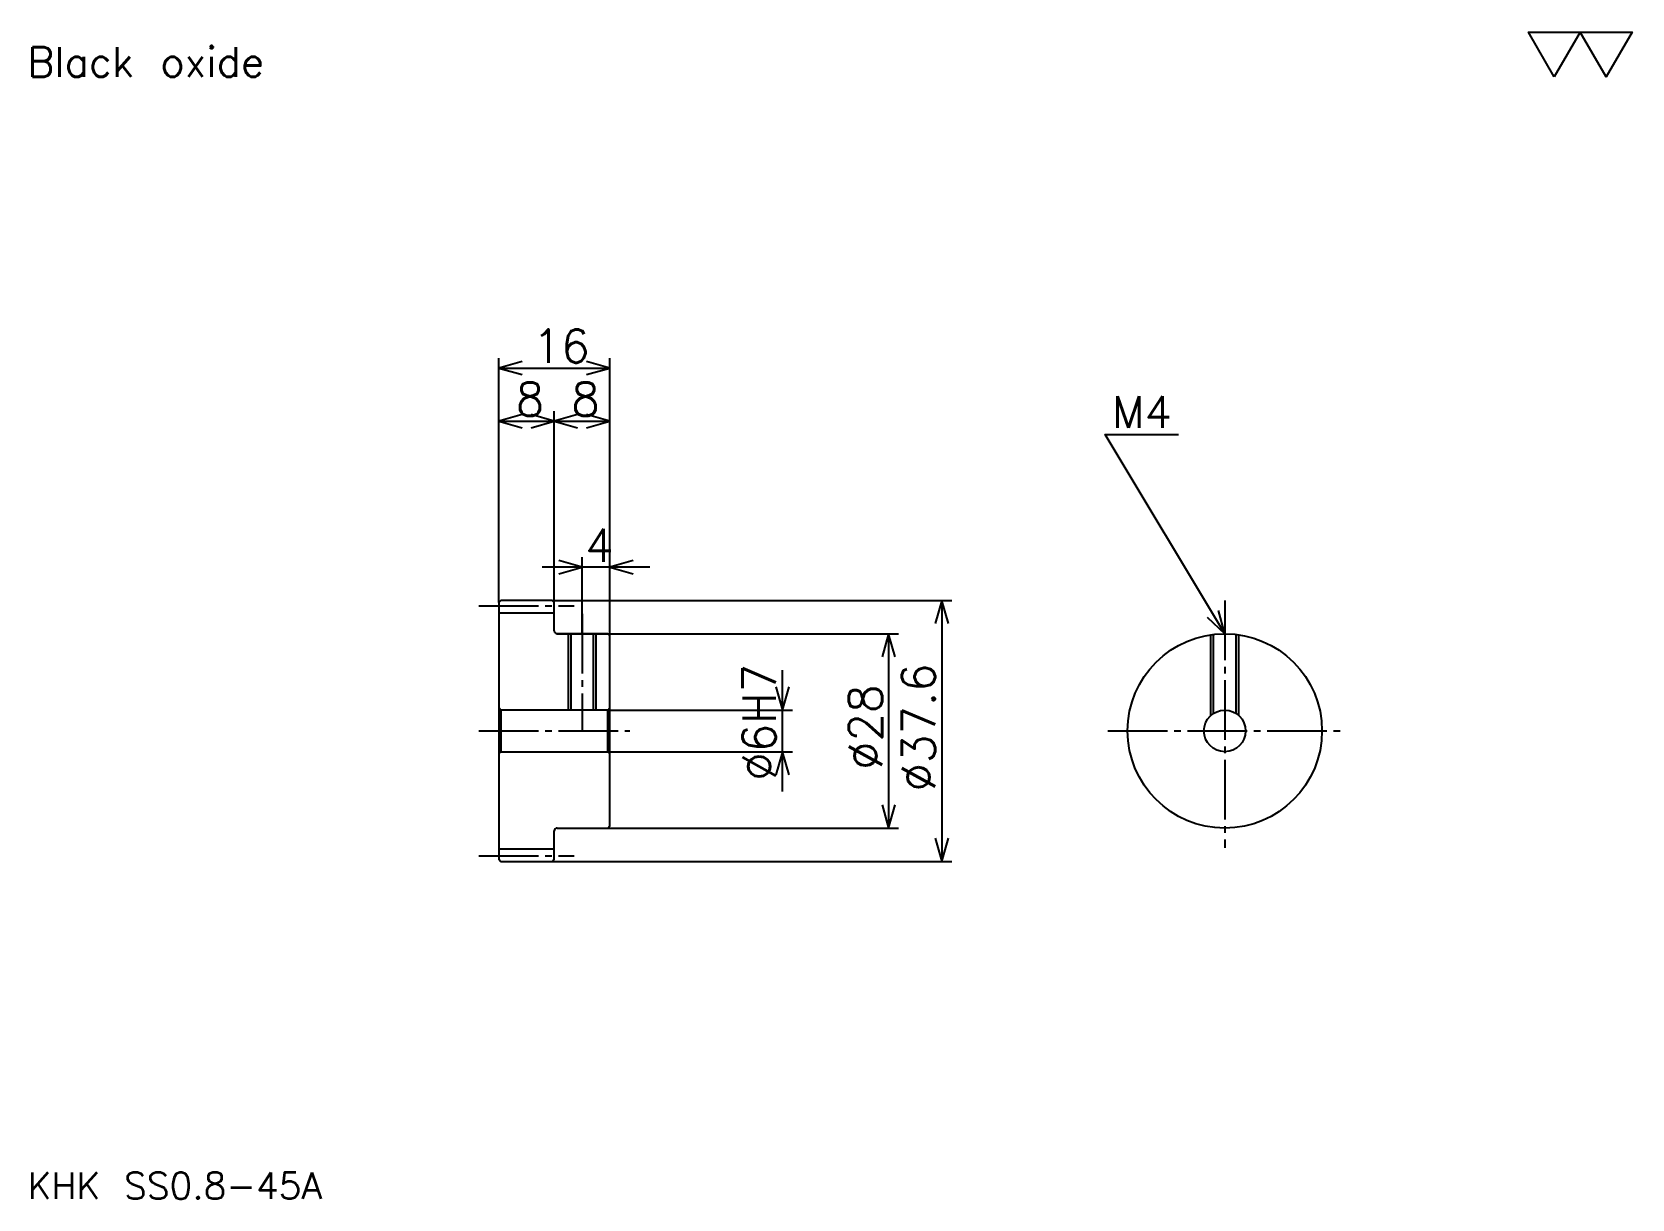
# Model space of a CAD drawing. Extents: x 10 to 241, y 11 to 179.
import ezdxf

# ---------------------------------------------------------------- set-up
doc = ezdxf.new("R2010")
doc.units = 0
doc.linetypes.add('DASHDOT', pattern=[11.478262, 8.608696, -0.956522, 0.956522, -0.956522])
doc.layers.get('0').update_dxf_attribs({"linetype": 'CONTINUOUS'})
doc.layers.add('DASHDOT', color=6, linetype='DASHDOT')
doc.styles.add('KANJI', font='TXT', dxfattribs={"bigfont": 'BIGFONT'})

msp = doc.modelspace()

# ---------------------------------------------------------------- linework, layer by layer
at = {"color": 5}
for p, q in [((77.478264, 96.756531), (77.478264, 131.669571)), ((93.478264, 96.756531), (93.478264, 131.669571)), ((77.478264, 130.234787), (93.478264, 130.234787)), ((77.478264, 122.582611), (85.478264, 122.582611)), ((85.478264, 96.756531), (85.478264, 124.017395)), ((85.478264, 122.582611), (93.478264, 122.582611)), ((99.217392, 101.539139), (83.739136, 101.539139)), ((89.478264, 96.756531), (89.478264, 102.973915)), ((77.478264, 96.456528), (77.478264, 96.756531)), ((85.178261, 96.756531), (93.478264, 96.756531)), ((85.478264, 96.456528), (85.478264, 96.756531)), ((89.478264, 91.956528), (89.478264, 96.756531)), ((93.478264, 96.756531), (142.739136, 96.756531)), ((93.478264, 91.656525), (93.478264, 96.756531)), ((141.304352, 96.756531), (141.304352, 59.156528)), ((85.878265, 91.956528), (93.478264, 91.956528)), ((93.478264, 91.956528), (135.08696, 91.956528)), ((133.652176, 91.956528), (133.652176, 63.956528)), ((118.347832, 69.2174), (118.347832, 86.695656)), ((93.478264, 80.956528), (119.782616, 80.956528)), ((93.478264, 74.956528), (119.782616, 74.956528)), ((85.878265, 63.956528), (93.478264, 63.956528)), ((93.478264, 63.956528), (135.08696, 63.956528)), ((85.178261, 59.156528), (93.478264, 59.156528)), ((93.478264, 59.156528), (142.739136, 59.156528))]:
    msp.add_line(p, q, dxfattribs=at)
at = {"color": 4}
for p, q in [((77.478264, 94.956528), (85.478264, 94.956528)), ((77.778267, 80.956528), (77.778267, 74.956528)), ((93.178261, 80.956528), (93.478264, 81.256531)), ((93.178261, 74.956528), (93.478264, 74.656525)), ((77.478264, 60.956528), (85.478264, 60.956528))]:
    msp.add_line(p, q, dxfattribs=at)
at = {"color": 7}
msp.add_lwpolyline([(229.565216, 172.17392), (225.834778, 178.640015), (240.756516, 178.640015), (237.026093, 172.17392), (233.295654, 178.640015), (229.565216, 172.17392)], dxfattribs=at)
at = {"color": 5}
for points in [[(80.826088, 131.191315), (77.478264, 130.234787), (80.826088, 129.278259)], [(90.13044, 129.278259), (93.478264, 130.234787), (90.13044, 131.191315)], [(80.826088, 123.539131), (77.478264, 122.582611), (80.826088, 121.626091)], [(82.13044, 121.626091), (85.478264, 122.582611), (82.13044, 123.539131)], [(88.826088, 123.539131), (85.478264, 122.582611), (88.826088, 121.626091)], [(90.13044, 121.626091), (93.478264, 122.582611), (90.13044, 123.539131)], [(182.08696, 91.956528), (164.869568, 120.652176), (175.391296, 120.652176)], [(86.13044, 100.582611), (89.478264, 101.539139), (86.13044, 102.495659)], [(96.826088, 102.495659), (93.478264, 101.539139), (96.826088, 100.582611)], [(142.260864, 93.408699), (141.304352, 96.756531), (140.347839, 93.408699)], [(179.544312, 94.335136), (182.08696, 91.956528), (181.184723, 95.319389)], [(134.608704, 88.608704), (133.652176, 91.956528), (132.695648, 88.608704)], [(117.391312, 84.304352), (118.347832, 80.956528), (119.304352, 84.304352)], [(119.304352, 71.608704), (118.347832, 74.956528), (117.391312, 71.608704)], [(132.695648, 67.304352), (133.652176, 63.956528), (134.608704, 67.304352)], [(140.347839, 62.504356), (141.304352, 59.156528), (142.260864, 62.504356)]]:
    msp.add_lwpolyline(points, dxfattribs=at)
at = {"color": 4}
for points in [[(85.478264, 92.356529), (85.478264, 96.456528), (85.178261, 96.756531), (77.778267, 96.756531), (77.478264, 96.456528), (77.478264, 74.656525)], [(85.878265, 63.956528), (93.178261, 63.956528), (93.478264, 64.256531), (93.478264, 91.656525), (93.178261, 91.956528), (85.878265, 91.956528)], [(87.478264, 91.956528), (87.478264, 80.956528)], [(87.858261, 91.956528), (87.858261, 80.956528)], [(91.098267, 91.956528), (91.098267, 80.956528)], [(91.478264, 91.956528), (91.478264, 80.956528)], [(180.08696, 80.192596), (180.08696, 91.812935)], [(180.466949, 80.481522), (180.466949, 91.86248)], [(183.70697, 80.481522), (183.70697, 91.86248)], [(184.08696, 80.192596), (184.08696, 91.812935)], [(77.478264, 74.656525), (77.778267, 74.956528), (93.178261, 74.956528), (93.178261, 80.956528), (77.778267, 80.956528), (77.478264, 81.256531)], [(77.478264, 74.656525), (77.478264, 59.456528), (77.778267, 59.156528), (85.178261, 59.156528), (85.478264, 59.456528), (85.478264, 63.556526)]]:
    msp.add_lwpolyline(points, dxfattribs=at)
for radius in [14, 3]:
    msp.add_circle((182.08696, 77.956528), radius, dxfattribs=at)
for centre, start, end in [((85.878265, 92.356529), 180, 270), ((85.878265, 63.556526), 90, 180)]:
    msp.add_arc(centre, 0.4, start, end, dxfattribs=at)
at = {"layer": 'DASHDOT', "color": 7}
for p, q in [((74.608696, 95.956528), (88.347832, 95.956528)), ((182.08696, 96.739136), (182.08696, 61.08696)), ((74.608696, 77.956528), (96.347832, 77.956528)), ((165.217392, 77.956528), (198.956528, 77.956528)), ((74.608696, 59.956528), (88.347832, 59.956528))]:
    msp.add_line(p, q, dxfattribs=at)
msp.add_lwpolyline([(89.478264, 94.826096), (89.478264, 78.08696)], dxfattribs=at)

# ---------------------------------------------------------------- texts
at = {"color": 7, "style": 'KANJI'}
for s, height, p in [('Black oxide', 4.304348, (9.565217, 172.17392)), ('16', 4.782609, (82.369568, 131)), ('8', 4.782609, (79.92392, 123.347824)), ('8', 4.782609, (87.92392, 123.347824)), ('M4', 4.591305, (165.82608, 121.608704)), ('4', 4.782609, (89.92392, 102.304352)), ('KHK SS0.8-45A', 3.826087, (9.565217, 10.521739))]:
    msp.add_text(s, height=height, dxfattribs=at).set_placement(p)
for s, p in [('%%c6H7', (117.391312, 70.782616)), ('%%c37.6', (140.347839, 69.228271)), ('%%c28', (132.695648, 72.33696))]:
    msp.add_text(s, height=4.782609, rotation=90, dxfattribs=at).set_placement(p)

doc.saveas('drawing.dxf')
